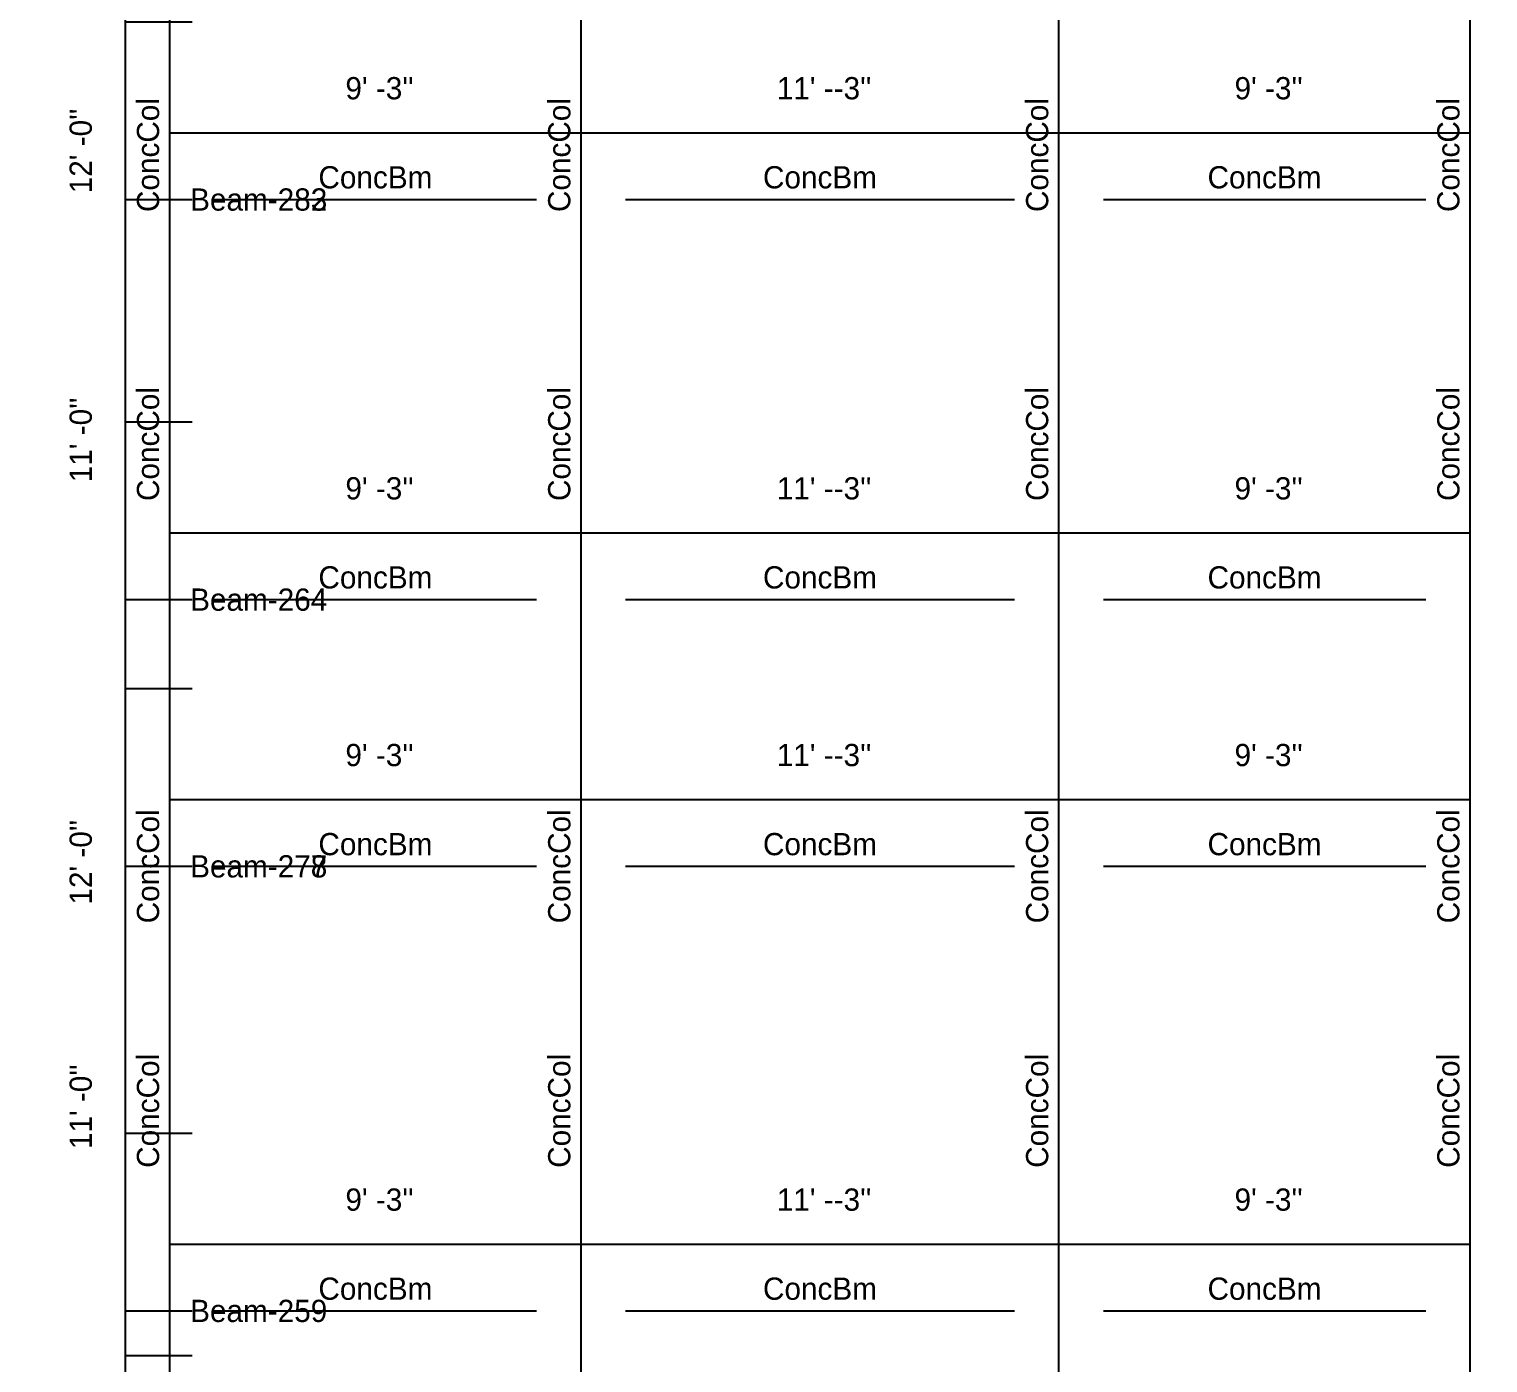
# Model space of a CAD drawing. Extents: x -38 to 2998, y -195 to 11529.
# Drawn here: x -38 to 355.8, y 9586 to 9946 of the extents above; entities that cross this region are included whole.
import ezdxf
from ezdxf.enums import TextEntityAlignment as Align

# ---------------------------------------------------------------- set-up
doc = ezdxf.new("R2010")
doc.units = 0
doc.header["$MEASUREMENT"] = 0
doc.layers.get('0').update_dxf_attribs({"linetype": 'CONTINUOUS'})
for name, color, linetype in [('CENTERLINES', 7, 'CONTINUOUS'), ('DIMENSIONS', 4, 'CONTINUOUS'), ('TEXT', 5, 'CONTINUOUS')]:
    doc.layers.add(name, color=color, linetype=linetype)
doc.dimstyles.get("Standard").update_dxf_attribs({"dimtxt": 0.18, "dimasz": 0.18, "dimexe": 0.18, "dimexo": 0.0625, "dimgap": 0.09, "dimtad": 0, "dimtih": 1, "dimtoh": 1, "dimdec": 4, "dimzin": 0, "dimtxsty": 'STANDARD', "dimcen": 0.09, "dimazin": 3, "dimtfac": 1, "dimtdec": 4, "dimtofl": 0, "dimtmove": 0, "dimatfit": 3, "dimtolj": 1, "dimtzin": 0})

# ---------------------------------------------------------------- blocks, each defined once
blk = doc.blocks.new('*D2363')
at = {"color": 1, "linetype": 'BYBLOCK'}
for points in [[(-8.29, 9596.29), (-7.23, 9595.23), (-16.77, 9604.77), (-15.71, 9603.71)], [(-8.29, 9452.29), (-7.23, 9451.23), (-16.77, 9460.77), (-15.71, 9459.71)]]:
    blk.add_solid(points, dxfattribs=at)
at = {"layer": 'DIMENSIONS', "color": 9, "linetype": 'BYBLOCK'}
for p, q in [((-12, 9600), (6, 9600)), ((-12, 9456), (6, 9456))]:
    blk.add_line(p, q, dxfattribs=at)
at = {"layer": 'DIMENSIONS', "color": 0, "linetype": 'BYBLOCK'}
blk.add_line((-12, 9456), (-12, 9600), dxfattribs=at)
at = {"layer": 'DIMENSIONS', "color": 0, "linetype": 'BYBLOCK', "insert": (-24, 9528), "char_height": 6, "attachment_point": 5, "rotation": 90}
blk.add_mtext("\\A1; 12' -0''", dxfattribs=at)
blk = doc.blocks.new('*D2364')
at = {"color": 1, "linetype": 'BYBLOCK'}
for points in [[(4.77, 9622.77), (3.71, 9621.71), (-3.71, 9614.29), (-4.77, 9613.23)], [(115.77, 9622.77), (114.71, 9621.71), (107.29, 9614.29), (106.23, 9613.23)]]:
    blk.add_solid(points, dxfattribs=at)
at = {"layer": 'DIMENSIONS', "color": 9, "linetype": 'BYBLOCK'}
for p, q in [((0, 9618), (0, 9636)), ((111, 9618), (111, 9636))]:
    blk.add_line(p, q, dxfattribs=at)
at = {"layer": 'DIMENSIONS', "color": 0, "linetype": 'BYBLOCK'}
blk.add_line((0, 9618), (111, 9618), dxfattribs=at)
at = {"layer": 'DIMENSIONS', "color": 0, "linetype": 'BYBLOCK', "insert": (55.5, 9630), "char_height": 6, "attachment_point": 5}
blk.add_mtext("\\A1; 9' -3''", dxfattribs=at)
blk = doc.blocks.new('*D2365')
at = {"color": 1, "linetype": 'BYBLOCK'}
for points in [[(115.77, 9622.77), (114.71, 9621.71), (107.29, 9614.29), (106.23, 9613.23)], [(244.77, 9622.77), (243.71, 9621.71), (236.29, 9614.29), (235.23, 9613.23)]]:
    blk.add_solid(points, dxfattribs=at)
at = {"layer": 'DIMENSIONS', "color": 9, "linetype": 'BYBLOCK'}
for p, q in [((111, 9618), (111, 9636)), ((240, 9618), (240, 9636))]:
    blk.add_line(p, q, dxfattribs=at)
at = {"layer": 'DIMENSIONS', "color": 0, "linetype": 'BYBLOCK'}
blk.add_line((111, 9618), (240, 9618), dxfattribs=at)
at = {"layer": 'DIMENSIONS', "color": 0, "linetype": 'BYBLOCK', "insert": (175.5, 9630), "char_height": 6, "attachment_point": 5}
blk.add_mtext("\\A1; 11' --3''", dxfattribs=at)
blk = doc.blocks.new('*D2366')
at = {"color": 1, "linetype": 'BYBLOCK'}
for points in [[(244.77, 9622.77), (243.71, 9621.71), (236.29, 9614.29), (235.23, 9613.23)], [(355.77, 9622.77), (354.71, 9621.71), (347.29, 9614.29), (346.23, 9613.23)]]:
    blk.add_solid(points, dxfattribs=at)
at = {"layer": 'DIMENSIONS', "color": 9, "linetype": 'BYBLOCK'}
for p, q in [((240, 9618), (240, 9636)), ((351, 9618), (351, 9636))]:
    blk.add_line(p, q, dxfattribs=at)
at = {"layer": 'DIMENSIONS', "color": 0, "linetype": 'BYBLOCK'}
blk.add_line((240, 9618), (351, 9618), dxfattribs=at)
at = {"layer": 'DIMENSIONS', "color": 0, "linetype": 'BYBLOCK', "insert": (295.5, 9630), "char_height": 6, "attachment_point": 5}
blk.add_mtext("\\A1; 9' -3''", dxfattribs=at)
blk = doc.blocks.new('*D2367')
at = {"color": 1, "linetype": 'BYBLOCK'}
for points in [[(-8.29, 9788.29), (-7.23, 9787.23), (-16.77, 9796.77), (-15.71, 9795.71)], [(-8.29, 9644.29), (-7.23, 9643.23), (-16.77, 9652.77), (-15.71, 9651.71)]]:
    blk.add_solid(points, dxfattribs=at)
at = {"layer": 'DIMENSIONS', "color": 9, "linetype": 'BYBLOCK'}
for p, q in [((-12, 9792), (6, 9792)), ((-12, 9648), (6, 9648))]:
    blk.add_line(p, q, dxfattribs=at)
at = {"layer": 'DIMENSIONS', "color": 0, "linetype": 'BYBLOCK'}
blk.add_line((-12, 9648), (-12, 9792), dxfattribs=at)
at = {"layer": 'DIMENSIONS', "color": 0, "linetype": 'BYBLOCK', "insert": (-24, 9720), "char_height": 6, "attachment_point": 5, "rotation": 90}
blk.add_mtext("\\A1; 12' -0''", dxfattribs=at)
blk = doc.blocks.new('*D2368')
at = {"color": 1, "linetype": 'BYBLOCK'}
for points in [[(4.77, 9814.77), (3.71, 9813.71), (-3.71, 9806.29), (-4.77, 9805.23)], [(115.77, 9814.77), (114.71, 9813.71), (107.29, 9806.29), (106.23, 9805.23)]]:
    blk.add_solid(points, dxfattribs=at)
at = {"layer": 'DIMENSIONS', "color": 9, "linetype": 'BYBLOCK'}
for p, q in [((0, 9810), (0, 9828)), ((111, 9810), (111, 9828))]:
    blk.add_line(p, q, dxfattribs=at)
at = {"layer": 'DIMENSIONS', "color": 0, "linetype": 'BYBLOCK'}
blk.add_line((0, 9810), (111, 9810), dxfattribs=at)
at = {"layer": 'DIMENSIONS', "color": 0, "linetype": 'BYBLOCK', "insert": (55.5, 9822), "char_height": 6, "attachment_point": 5}
blk.add_mtext("\\A1; 9' -3''", dxfattribs=at)
blk = doc.blocks.new('*D2369')
at = {"color": 1, "linetype": 'BYBLOCK'}
for points in [[(115.77, 9814.77), (114.71, 9813.71), (107.29, 9806.29), (106.23, 9805.23)], [(244.77, 9814.77), (243.71, 9813.71), (236.29, 9806.29), (235.23, 9805.23)]]:
    blk.add_solid(points, dxfattribs=at)
at = {"layer": 'DIMENSIONS', "color": 9, "linetype": 'BYBLOCK'}
for p, q in [((111, 9810), (111, 9828)), ((240, 9810), (240, 9828))]:
    blk.add_line(p, q, dxfattribs=at)
at = {"layer": 'DIMENSIONS', "color": 0, "linetype": 'BYBLOCK'}
blk.add_line((111, 9810), (240, 9810), dxfattribs=at)
at = {"layer": 'DIMENSIONS', "color": 0, "linetype": 'BYBLOCK', "insert": (175.5, 9822), "char_height": 6, "attachment_point": 5}
blk.add_mtext("\\A1; 11' --3''", dxfattribs=at)
blk = doc.blocks.new('*D2370')
at = {"color": 1, "linetype": 'BYBLOCK'}
for points in [[(244.77, 9814.77), (243.71, 9813.71), (236.29, 9806.29), (235.23, 9805.23)], [(355.77, 9814.77), (354.71, 9813.71), (347.29, 9806.29), (346.23, 9805.23)]]:
    blk.add_solid(points, dxfattribs=at)
at = {"layer": 'DIMENSIONS', "color": 9, "linetype": 'BYBLOCK'}
for p, q in [((240, 9810), (240, 9828)), ((351, 9810), (351, 9828))]:
    blk.add_line(p, q, dxfattribs=at)
at = {"layer": 'DIMENSIONS', "color": 0, "linetype": 'BYBLOCK'}
blk.add_line((240, 9810), (351, 9810), dxfattribs=at)
at = {"layer": 'DIMENSIONS', "color": 0, "linetype": 'BYBLOCK', "insert": (295.5, 9822), "char_height": 6, "attachment_point": 5}
blk.add_mtext("\\A1; 9' -3''", dxfattribs=at)
blk = doc.blocks.new('*D2371')
at = {"color": 1, "linetype": 'BYBLOCK'}
for points in [[(-8.29, 9980.29), (-7.23, 9979.23), (-16.77, 9988.77), (-15.71, 9987.71)], [(-8.29, 9836.29), (-7.23, 9835.23), (-16.77, 9844.77), (-15.71, 9843.71)]]:
    blk.add_solid(points, dxfattribs=at)
at = {"layer": 'DIMENSIONS', "color": 9, "linetype": 'BYBLOCK'}
for p, q in [((-12, 9984), (6, 9984)), ((-12, 9840), (6, 9840))]:
    blk.add_line(p, q, dxfattribs=at)
at = {"layer": 'DIMENSIONS', "color": 0, "linetype": 'BYBLOCK'}
blk.add_line((-12, 9840), (-12, 9984), dxfattribs=at)
at = {"layer": 'DIMENSIONS', "color": 0, "linetype": 'BYBLOCK', "insert": (-24, 9912), "char_height": 6, "attachment_point": 5, "rotation": 90}
blk.add_mtext("\\A1; 12' -0''", dxfattribs=at)
blk = doc.blocks.new('*D2849')
at = {"color": 1, "linetype": 'BYBLOCK'}
for points in [[(-8.29, 9716.29), (-7.23, 9715.23), (-16.77, 9724.77), (-15.71, 9723.71)], [(-8.29, 9584.29), (-7.23, 9583.23), (-16.77, 9592.77), (-15.71, 9591.71)]]:
    blk.add_solid(points, dxfattribs=at)
at = {"layer": 'DIMENSIONS', "color": 9, "linetype": 'BYBLOCK'}
for p, q in [((-12, 9720), (6, 9720)), ((-12, 9588), (6, 9588))]:
    blk.add_line(p, q, dxfattribs=at)
at = {"layer": 'DIMENSIONS', "color": 0, "linetype": 'BYBLOCK'}
blk.add_line((-12, 9588), (-12, 9720), dxfattribs=at)
at = {"layer": 'DIMENSIONS', "color": 0, "linetype": 'BYBLOCK', "insert": (-24, 9654), "char_height": 6, "attachment_point": 5, "rotation": 90}
blk.add_mtext("\\A1; 11' -0''", dxfattribs=at)
blk = doc.blocks.new('*D2850')
at = {"color": 1, "linetype": 'BYBLOCK'}
for points in [[(4.77, 9742.77), (3.71, 9741.71), (-3.71, 9734.29), (-4.77, 9733.23)], [(115.77, 9742.77), (114.71, 9741.71), (107.29, 9734.29), (106.23, 9733.23)]]:
    blk.add_solid(points, dxfattribs=at)
at = {"layer": 'DIMENSIONS', "color": 9, "linetype": 'BYBLOCK'}
for p, q in [((0, 9738), (0, 9756)), ((111, 9738), (111, 9756))]:
    blk.add_line(p, q, dxfattribs=at)
at = {"layer": 'DIMENSIONS', "color": 0, "linetype": 'BYBLOCK'}
blk.add_line((0, 9738), (111, 9738), dxfattribs=at)
at = {"layer": 'DIMENSIONS', "color": 0, "linetype": 'BYBLOCK', "insert": (55.5, 9750), "char_height": 6, "attachment_point": 5}
blk.add_mtext("\\A1; 9' -3''", dxfattribs=at)
blk = doc.blocks.new('*D2851')
at = {"color": 1, "linetype": 'BYBLOCK'}
for points in [[(115.77, 9742.77), (114.71, 9741.71), (107.29, 9734.29), (106.23, 9733.23)], [(244.77, 9742.77), (243.71, 9741.71), (236.29, 9734.29), (235.23, 9733.23)]]:
    blk.add_solid(points, dxfattribs=at)
at = {"layer": 'DIMENSIONS', "color": 9, "linetype": 'BYBLOCK'}
for p, q in [((111, 9738), (111, 9756)), ((240, 9738), (240, 9756))]:
    blk.add_line(p, q, dxfattribs=at)
at = {"layer": 'DIMENSIONS', "color": 0, "linetype": 'BYBLOCK'}
blk.add_line((111, 9738), (240, 9738), dxfattribs=at)
at = {"layer": 'DIMENSIONS', "color": 0, "linetype": 'BYBLOCK', "insert": (175.5, 9750), "char_height": 6, "attachment_point": 5}
blk.add_mtext("\\A1; 11' --3''", dxfattribs=at)
blk = doc.blocks.new('*D2852')
at = {"color": 1, "linetype": 'BYBLOCK'}
for points in [[(244.77, 9742.77), (243.71, 9741.71), (236.29, 9734.29), (235.23, 9733.23)], [(355.77, 9742.77), (354.71, 9741.71), (347.29, 9734.29), (346.23, 9733.23)]]:
    blk.add_solid(points, dxfattribs=at)
at = {"layer": 'DIMENSIONS', "color": 9, "linetype": 'BYBLOCK'}
for p, q in [((240, 9738), (240, 9756)), ((351, 9738), (351, 9756))]:
    blk.add_line(p, q, dxfattribs=at)
at = {"layer": 'DIMENSIONS', "color": 0, "linetype": 'BYBLOCK'}
blk.add_line((240, 9738), (351, 9738), dxfattribs=at)
at = {"layer": 'DIMENSIONS', "color": 0, "linetype": 'BYBLOCK', "insert": (295.5, 9750), "char_height": 6, "attachment_point": 5}
blk.add_mtext("\\A1; 9' -3''", dxfattribs=at)
blk = doc.blocks.new('*D2853')
at = {"color": 1, "linetype": 'BYBLOCK'}
for points in [[(-8.29, 9896.29), (-7.23, 9895.23), (-16.77, 9904.77), (-15.71, 9903.71)], [(-8.29, 9764.29), (-7.23, 9763.23), (-16.77, 9772.77), (-15.71, 9771.71)]]:
    blk.add_solid(points, dxfattribs=at)
at = {"layer": 'DIMENSIONS', "color": 9, "linetype": 'BYBLOCK'}
for p, q in [((-12, 9900), (6, 9900)), ((-12, 9768), (6, 9768))]:
    blk.add_line(p, q, dxfattribs=at)
at = {"layer": 'DIMENSIONS', "color": 0, "linetype": 'BYBLOCK'}
blk.add_line((-12, 9768), (-12, 9900), dxfattribs=at)
at = {"layer": 'DIMENSIONS', "color": 0, "linetype": 'BYBLOCK', "insert": (-24, 9834), "char_height": 6, "attachment_point": 5, "rotation": 90}
blk.add_mtext("\\A1; 11' -0''", dxfattribs=at)
blk = doc.blocks.new('*D2854')
at = {"color": 1, "linetype": 'BYBLOCK'}
for points in [[(4.77, 9922.77), (3.71, 9921.71), (-3.71, 9914.29), (-4.77, 9913.23)], [(115.77, 9922.77), (114.71, 9921.71), (107.29, 9914.29), (106.23, 9913.23)]]:
    blk.add_solid(points, dxfattribs=at)
at = {"layer": 'DIMENSIONS', "color": 9, "linetype": 'BYBLOCK'}
for p, q in [((0, 9918), (0, 9936)), ((111, 9918), (111, 9936))]:
    blk.add_line(p, q, dxfattribs=at)
at = {"layer": 'DIMENSIONS', "color": 0, "linetype": 'BYBLOCK'}
blk.add_line((0, 9918), (111, 9918), dxfattribs=at)
at = {"layer": 'DIMENSIONS', "color": 0, "linetype": 'BYBLOCK', "insert": (55.5, 9930), "char_height": 6, "attachment_point": 5}
blk.add_mtext("\\A1; 9' -3''", dxfattribs=at)
blk = doc.blocks.new('*D2855')
at = {"color": 1, "linetype": 'BYBLOCK'}
for points in [[(115.77, 9922.77), (114.71, 9921.71), (107.29, 9914.29), (106.23, 9913.23)], [(244.77, 9922.77), (243.71, 9921.71), (236.29, 9914.29), (235.23, 9913.23)]]:
    blk.add_solid(points, dxfattribs=at)
at = {"layer": 'DIMENSIONS', "color": 9, "linetype": 'BYBLOCK'}
for p, q in [((111, 9918), (111, 9936)), ((240, 9918), (240, 9936))]:
    blk.add_line(p, q, dxfattribs=at)
at = {"layer": 'DIMENSIONS', "color": 0, "linetype": 'BYBLOCK'}
blk.add_line((111, 9918), (240, 9918), dxfattribs=at)
at = {"layer": 'DIMENSIONS', "color": 0, "linetype": 'BYBLOCK', "insert": (175.5, 9930), "char_height": 6, "attachment_point": 5}
blk.add_mtext("\\A1; 11' --3''", dxfattribs=at)
blk = doc.blocks.new('*D2856')
at = {"color": 1, "linetype": 'BYBLOCK'}
for points in [[(244.77, 9922.77), (243.71, 9921.71), (236.29, 9914.29), (235.23, 9913.23)], [(355.77, 9922.77), (354.71, 9921.71), (347.29, 9914.29), (346.23, 9913.23)]]:
    blk.add_solid(points, dxfattribs=at)
at = {"layer": 'DIMENSIONS', "color": 9, "linetype": 'BYBLOCK'}
for p, q in [((240, 9918), (240, 9936)), ((351, 9918), (351, 9936))]:
    blk.add_line(p, q, dxfattribs=at)
at = {"layer": 'DIMENSIONS', "color": 0, "linetype": 'BYBLOCK'}
blk.add_line((240, 9918), (351, 9918), dxfattribs=at)
at = {"layer": 'DIMENSIONS', "color": 0, "linetype": 'BYBLOCK', "insert": (295.5, 9930), "char_height": 6, "attachment_point": 5}
blk.add_mtext("\\A1; 9' -3''", dxfattribs=at)
blk = doc.blocks.new('*D2857')
at = {"color": 1, "linetype": 'BYBLOCK'}
for points in [[(-8.29, 10076.29), (-7.23, 10075.23), (-16.77, 10084.77), (-15.71, 10083.71)], [(-8.29, 9944.29), (-7.23, 9943.23), (-16.77, 9952.77), (-15.71, 9951.71)]]:
    blk.add_solid(points, dxfattribs=at)
at = {"layer": 'DIMENSIONS', "color": 9, "linetype": 'BYBLOCK'}
for p, q in [((-12, 10080), (6, 10080)), ((-12, 9948), (6, 9948))]:
    blk.add_line(p, q, dxfattribs=at)
at = {"layer": 'DIMENSIONS', "color": 0, "linetype": 'BYBLOCK'}
blk.add_line((-12, 9948), (-12, 10080), dxfattribs=at)
at = {"layer": 'DIMENSIONS', "color": 0, "linetype": 'BYBLOCK', "insert": (-24, 10014), "char_height": 6, "attachment_point": 5, "rotation": 90}
blk.add_mtext("\\A1; 11' -0''", dxfattribs=at)
blk = doc.blocks.new('*D3319')
at = {"color": 1, "linetype": 'BYBLOCK'}
for points in [[(-8.29, 9716.29), (-7.23, 9715.23), (-16.77, 9724.77), (-15.71, 9723.71)], [(-8.29, 9584.29), (-7.23, 9583.23), (-16.77, 9592.77), (-15.71, 9591.71)]]:
    blk.add_solid(points, dxfattribs=at)
at = {"layer": 'DIMENSIONS', "color": 9, "linetype": 'BYBLOCK'}
for p, q in [((-12, 9720), (6, 9720)), ((-12, 9588), (6, 9588))]:
    blk.add_line(p, q, dxfattribs=at)
at = {"layer": 'DIMENSIONS', "color": 0, "linetype": 'BYBLOCK'}
blk.add_line((-12, 9588), (-12, 9720), dxfattribs=at)
at = {"layer": 'DIMENSIONS', "color": 0, "linetype": 'BYBLOCK', "insert": (-24, 9654), "char_height": 6, "attachment_point": 5, "rotation": 90}
blk.add_mtext("\\A1; 11' -0''", dxfattribs=at)
blk = doc.blocks.new('*D3320')
at = {"color": 1, "linetype": 'BYBLOCK'}
for points in [[(4.77, 9742.77), (3.71, 9741.71), (-3.71, 9734.29), (-4.77, 9733.23)], [(115.77, 9742.77), (114.71, 9741.71), (107.29, 9734.29), (106.23, 9733.23)]]:
    blk.add_solid(points, dxfattribs=at)
at = {"layer": 'DIMENSIONS', "color": 9, "linetype": 'BYBLOCK'}
for p, q in [((0, 9738), (0, 9756)), ((111, 9738), (111, 9756))]:
    blk.add_line(p, q, dxfattribs=at)
at = {"layer": 'DIMENSIONS', "color": 0, "linetype": 'BYBLOCK'}
blk.add_line((0, 9738), (111, 9738), dxfattribs=at)
at = {"layer": 'DIMENSIONS', "color": 0, "linetype": 'BYBLOCK', "insert": (55.5, 9750), "char_height": 6, "attachment_point": 5}
blk.add_mtext("\\A1; 9' -3''", dxfattribs=at)
blk = doc.blocks.new('*D3321')
at = {"color": 1, "linetype": 'BYBLOCK'}
for points in [[(115.77, 9742.77), (114.71, 9741.71), (107.29, 9734.29), (106.23, 9733.23)], [(244.77, 9742.77), (243.71, 9741.71), (236.29, 9734.29), (235.23, 9733.23)]]:
    blk.add_solid(points, dxfattribs=at)
at = {"layer": 'DIMENSIONS', "color": 9, "linetype": 'BYBLOCK'}
for p, q in [((111, 9738), (111, 9756)), ((240, 9738), (240, 9756))]:
    blk.add_line(p, q, dxfattribs=at)
at = {"layer": 'DIMENSIONS', "color": 0, "linetype": 'BYBLOCK'}
blk.add_line((111, 9738), (240, 9738), dxfattribs=at)
at = {"layer": 'DIMENSIONS', "color": 0, "linetype": 'BYBLOCK', "insert": (175.5, 9750), "char_height": 6, "attachment_point": 5}
blk.add_mtext("\\A1; 11' --3''", dxfattribs=at)
blk = doc.blocks.new('*D3322')
at = {"color": 1, "linetype": 'BYBLOCK'}
for points in [[(244.77, 9742.77), (243.71, 9741.71), (236.29, 9734.29), (235.23, 9733.23)], [(355.77, 9742.77), (354.71, 9741.71), (347.29, 9734.29), (346.23, 9733.23)]]:
    blk.add_solid(points, dxfattribs=at)
at = {"layer": 'DIMENSIONS', "color": 9, "linetype": 'BYBLOCK'}
for p, q in [((240, 9738), (240, 9756)), ((351, 9738), (351, 9756))]:
    blk.add_line(p, q, dxfattribs=at)
at = {"layer": 'DIMENSIONS', "color": 0, "linetype": 'BYBLOCK'}
blk.add_line((240, 9738), (351, 9738), dxfattribs=at)
at = {"layer": 'DIMENSIONS', "color": 0, "linetype": 'BYBLOCK', "insert": (295.5, 9750), "char_height": 6, "attachment_point": 5}
blk.add_mtext("\\A1; 9' -3''", dxfattribs=at)
blk = doc.blocks.new('*D3323')
at = {"color": 1, "linetype": 'BYBLOCK'}
for points in [[(-8.29, 9896.29), (-7.23, 9895.23), (-16.77, 9904.77), (-15.71, 9903.71)], [(-8.29, 9764.29), (-7.23, 9763.23), (-16.77, 9772.77), (-15.71, 9771.71)]]:
    blk.add_solid(points, dxfattribs=at)
at = {"layer": 'DIMENSIONS', "color": 9, "linetype": 'BYBLOCK'}
for p, q in [((-12, 9900), (6, 9900)), ((-12, 9768), (6, 9768))]:
    blk.add_line(p, q, dxfattribs=at)
at = {"layer": 'DIMENSIONS', "color": 0, "linetype": 'BYBLOCK'}
blk.add_line((-12, 9768), (-12, 9900), dxfattribs=at)
at = {"layer": 'DIMENSIONS', "color": 0, "linetype": 'BYBLOCK', "insert": (-24, 9834), "char_height": 6, "attachment_point": 5, "rotation": 90}
blk.add_mtext("\\A1; 11' -0''", dxfattribs=at)
blk = doc.blocks.new('*D3324')
at = {"color": 1, "linetype": 'BYBLOCK'}
for points in [[(4.77, 9922.77), (3.71, 9921.71), (-3.71, 9914.29), (-4.77, 9913.23)], [(115.77, 9922.77), (114.71, 9921.71), (107.29, 9914.29), (106.23, 9913.23)]]:
    blk.add_solid(points, dxfattribs=at)
at = {"layer": 'DIMENSIONS', "color": 9, "linetype": 'BYBLOCK'}
for p, q in [((0, 9918), (0, 9936)), ((111, 9918), (111, 9936))]:
    blk.add_line(p, q, dxfattribs=at)
at = {"layer": 'DIMENSIONS', "color": 0, "linetype": 'BYBLOCK'}
blk.add_line((0, 9918), (111, 9918), dxfattribs=at)
at = {"layer": 'DIMENSIONS', "color": 0, "linetype": 'BYBLOCK', "insert": (55.5, 9930), "char_height": 6, "attachment_point": 5}
blk.add_mtext("\\A1; 9' -3''", dxfattribs=at)
blk = doc.blocks.new('*D3325')
at = {"color": 1, "linetype": 'BYBLOCK'}
for points in [[(115.77, 9922.77), (114.71, 9921.71), (107.29, 9914.29), (106.23, 9913.23)], [(244.77, 9922.77), (243.71, 9921.71), (236.29, 9914.29), (235.23, 9913.23)]]:
    blk.add_solid(points, dxfattribs=at)
at = {"layer": 'DIMENSIONS', "color": 9, "linetype": 'BYBLOCK'}
for p, q in [((111, 9918), (111, 9936)), ((240, 9918), (240, 9936))]:
    blk.add_line(p, q, dxfattribs=at)
at = {"layer": 'DIMENSIONS', "color": 0, "linetype": 'BYBLOCK'}
blk.add_line((111, 9918), (240, 9918), dxfattribs=at)
at = {"layer": 'DIMENSIONS', "color": 0, "linetype": 'BYBLOCK', "insert": (175.5, 9930), "char_height": 6, "attachment_point": 5}
blk.add_mtext("\\A1; 11' --3''", dxfattribs=at)
blk = doc.blocks.new('*D3326')
at = {"color": 1, "linetype": 'BYBLOCK'}
for points in [[(244.77, 9922.77), (243.71, 9921.71), (236.29, 9914.29), (235.23, 9913.23)], [(355.77, 9922.77), (354.71, 9921.71), (347.29, 9914.29), (346.23, 9913.23)]]:
    blk.add_solid(points, dxfattribs=at)
at = {"layer": 'DIMENSIONS', "color": 9, "linetype": 'BYBLOCK'}
for p, q in [((240, 9918), (240, 9936)), ((351, 9918), (351, 9936))]:
    blk.add_line(p, q, dxfattribs=at)
at = {"layer": 'DIMENSIONS', "color": 0, "linetype": 'BYBLOCK'}
blk.add_line((240, 9918), (351, 9918), dxfattribs=at)
at = {"layer": 'DIMENSIONS', "color": 0, "linetype": 'BYBLOCK', "insert": (295.5, 9930), "char_height": 6, "attachment_point": 5}
blk.add_mtext("\\A1; 9' -3''", dxfattribs=at)
blk = doc.blocks.new('*D3327')
at = {"color": 1, "linetype": 'BYBLOCK'}
for points in [[(-8.29, 10076.29), (-7.23, 10075.23), (-16.77, 10084.77), (-15.71, 10083.71)], [(-8.29, 9944.29), (-7.23, 9943.23), (-16.77, 9952.77), (-15.71, 9951.71)]]:
    blk.add_solid(points, dxfattribs=at)
at = {"layer": 'DIMENSIONS', "color": 9, "linetype": 'BYBLOCK'}
for p, q in [((-12, 10080), (6, 10080)), ((-12, 9948), (6, 9948))]:
    blk.add_line(p, q, dxfattribs=at)
at = {"layer": 'DIMENSIONS', "color": 0, "linetype": 'BYBLOCK'}
blk.add_line((-12, 9948), (-12, 10080), dxfattribs=at)
at = {"layer": 'DIMENSIONS', "color": 0, "linetype": 'BYBLOCK', "insert": (-24, 10014), "char_height": 6, "attachment_point": 5, "rotation": 90}
blk.add_mtext("\\A1; 11' -0''", dxfattribs=at)

msp = doc.modelspace()

# ---------------------------------------------------------------- linework, layer by layer
at = {"layer": 'CENTERLINES', "color": 0, "linetype": 'CONTINUOUS'}
for p, q in [((0, 9840), (0, 9984)), ((111, 9840), (111, 9984)), ((240, 9840), (240, 9984)), ((351, 9840), (351, 9984)), ((0, 9768), (0, 9900)), ((0, 9768), (0, 9900)), ((12, 9900), (99, 9900)), ((12, 9900), (99, 9900)), ((111, 9768), (111, 9900)), ((111, 9768), (111, 9900)), ((123, 9900), (228, 9900)), ((123, 9900), (228, 9900)), ((240, 9768), (240, 9900)), ((240, 9768), (240, 9900)), ((252, 9900), (339, 9900)), ((252, 9900), (339, 9900)), ((351, 9768), (351, 9900)), ((351, 9768), (351, 9900)), ((0, 9648), (0, 9792)), ((12, 9792), (99, 9792)), ((111, 9648), (111, 9792)), ((123, 9792), (228, 9792)), ((240, 9648), (240, 9792)), ((252, 9792), (339, 9792)), ((351, 9648), (351, 9792)), ((0, 9588), (0, 9720)), ((0, 9588), (0, 9720)), ((12, 9720), (99, 9720)), ((12, 9720), (99, 9720)), ((111, 9588), (111, 9720)), ((111, 9588), (111, 9720)), ((123, 9720), (228, 9720)), ((123, 9720), (228, 9720)), ((240, 9588), (240, 9720)), ((240, 9588), (240, 9720)), ((252, 9720), (339, 9720)), ((252, 9720), (339, 9720)), ((351, 9588), (351, 9720)), ((351, 9588), (351, 9720)), ((0, 9456), (0, 9600)), ((12, 9600), (99, 9600)), ((111, 9456), (111, 9600)), ((123, 9600), (228, 9600)), ((240, 9456), (240, 9600)), ((252, 9600), (339, 9600)), ((351, 9456), (351, 9600))]:
    msp.add_line(p, q, dxfattribs=at)

# ---------------------------------------------------------------- texts
at = {"layer": 'TEXT', "color": 0}
for p in [(-6, 9912), (105, 9912), (234, 9912), (345, 9912), (-6, 9834), (-6, 9834), (105, 9834), (105, 9834), (234, 9834), (234, 9834), (345, 9834), (345, 9834), (-6, 9720), (105, 9720), (234, 9720), (345, 9720), (-6, 9654), (-6, 9654), (105, 9654), (105, 9654), (234, 9654), (234, 9654), (345, 9654), (345, 9654)]:
    msp.add_text('ConcCol', height=6, rotation=90, dxfattribs=at).set_placement(p, align=Align.MIDDLE)
for s, p in [('ConcBm', (55.5, 9906)), ('ConcBm', (55.5, 9906)), ('ConcBm', (175.5, 9906)), ('ConcBm', (175.5, 9906)), ('ConcBm', (295.5, 9906)), ('ConcBm', (295.5, 9906)), ('Beam-283', (24, 9900)), ('Beam-282', (24, 9900)), ('ConcBm', (55.5, 9798)), ('ConcBm', (175.5, 9798)), ('ConcBm', (295.5, 9798)), ('Beam-264', (24, 9792)), ('ConcBm', (55.5, 9726)), ('ConcBm', (55.5, 9726)), ('ConcBm', (175.5, 9726)), ('ConcBm', (175.5, 9726)), ('ConcBm', (295.5, 9726)), ('ConcBm', (295.5, 9726)), ('Beam-278', (24, 9720)), ('Beam-277', (24, 9720)), ('ConcBm', (55.5, 9606)), ('ConcBm', (175.5, 9606)), ('ConcBm', (295.5, 9606)), ('Beam-259', (24, 9600))]:
    msp.add_text(s, height=6, dxfattribs=at).set_placement(p, align=Align.MIDDLE)

# ---------------------------------------------------------------- dimensions: what is measured, and where the dimension line sits
at = {"layer": 'DIMENSIONS'}
for base, p1, p2, picture, middle in [((-12, 10080), (-24, 9948), (-24, 10080), '*D2857', (-24, 10014)), ((-12, 10080), (-24, 9948), (-24, 10080), '*D3327', (-24, 10014)), ((-12, 9984), (-24, 9840), (-24, 9984), '*D2371', (-24, 9912)), ((111, 9918), (0, 9906), (111, 9906), '*D2854', (55.5, 9906)), ((111, 9918), (0, 9906), (111, 9906), '*D3324', (55.5, 9906)), ((240, 9918), (111, 9906), (240, 9906), '*D2855', (175.5, 9906)), ((240, 9918), (111, 9906), (240, 9906), '*D3325', (175.5, 9906)), ((351, 9918), (240, 9906), (351, 9906), '*D2856', (295.5, 9906)), ((351, 9918), (240, 9906), (351, 9906), '*D3326', (295.5, 9906)), ((-12, 9900), (-24, 9768), (-24, 9900), '*D2853', (-24, 9834)), ((-12, 9900), (-24, 9768), (-24, 9900), '*D3323', (-24, 9834)), ((111, 9810), (0, 9798), (111, 9798), '*D2368', (55.5, 9798)), ((240, 9810), (111, 9798), (240, 9798), '*D2369', (175.5, 9798)), ((351, 9810), (240, 9798), (351, 9798), '*D2370', (295.5, 9798)), ((-12, 9792), (-24, 9648), (-24, 9792), '*D2367', (-24, 9720)), ((111, 9738), (0, 9726), (111, 9726), '*D2850', (55.5, 9726)), ((111, 9738), (0, 9726), (111, 9726), '*D3320', (55.5, 9726)), ((240, 9738), (111, 9726), (240, 9726), '*D2851', (175.5, 9726)), ((240, 9738), (111, 9726), (240, 9726), '*D3321', (175.5, 9726)), ((351, 9738), (240, 9726), (351, 9726), '*D2852', (295.5, 9726)), ((351, 9738), (240, 9726), (351, 9726), '*D3322', (295.5, 9726)), ((-12, 9720), (-24, 9588), (-24, 9720), '*D2849', (-24, 9654)), ((-12, 9720), (-24, 9588), (-24, 9720), '*D3319', (-24, 9654)), ((111, 9618), (0, 9606), (111, 9606), '*D2364', (55.5, 9606)), ((240, 9618), (111, 9606), (240, 9606), '*D2365', (175.5, 9606)), ((351, 9618), (240, 9606), (351, 9606), '*D2366', (295.5, 9606)), ((-12, 9600), (-24, 9456), (-24, 9600), '*D2363', (-24, 9528))]:
    dim = msp.add_linear_dim(base=base, p1=p1, p2=p2, dimstyle='STANDARD', dxfattribs=at)
    dim.commit()
    dim.dimension.update_dxf_attribs({"geometry": picture, "text_midpoint": middle})

doc.saveas('drawing.dxf')
